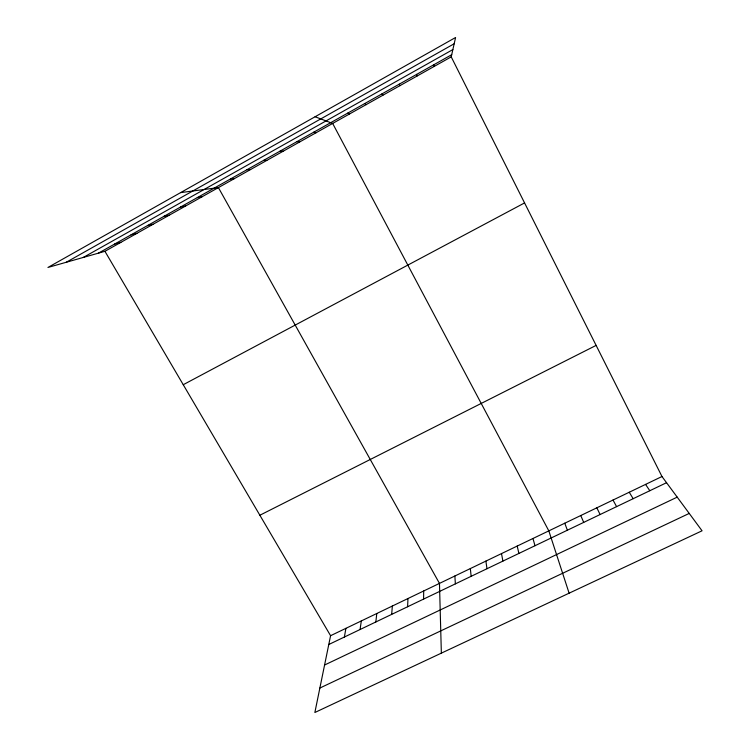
<?xml version="1.0" encoding="UTF-8"?>
<svg xmlns="http://www.w3.org/2000/svg" width="750" height="750" viewBox="0 0 750 750"><rect width="100%" height="100%" fill="white"/><g stroke="black" fill="none" stroke-linecap="round" stroke-linejoin="round"><path stroke-width="1.12" d="M423.6 599.081L423.684 590.981M407.597 606.75L407.972 598.519M434.006 66.534L434.137 64.566M391.678 614.381L392.344 606.028M375.834 621.966L376.791 613.5M360.066 629.522L361.312 620.934M344.381 637.031L345.909 628.331M104.934 251.306L330.581 635.7L314.859 712.5L702.056 530.794L661.978 476.522L451.219 56.869L455.587 37.5L47.944 267.459L104.934 251.306L451.219 56.869M66.244 262.266L454.181 43.763M83.344 257.419L452.869 49.575M98.466 253.134L451.716 54.694M183.244 384.713L524.569 202.922M259.866 515.241L596.128 345.394M330.581 635.7L661.978 476.522M328.772 644.513L666.544 482.709M324.572 665.025L677.203 497.137M319.856 688.05L689.231 513.422M114.722 244.003L120.881 242.344M131.062 234.825L136.922 233.344M147.497 225.591L153.047 224.288M164.016 216.309L169.256 215.184M180.628 206.981L185.55 206.034M197.325 197.597L201.928 196.838M180.609 192.619L218.4 187.594L439.472 583.397L441.356 653.137M230.503 178.959L234.469 178.575M246.984 169.706L250.622 169.5M263.541 160.397L266.85 160.388M280.191 151.05L283.172 151.219M296.925 141.647L299.587 142.012M313.753 132.188L316.078 132.75M315.094 116.756L332.662 123.441L548.831 530.878L569.109 593.184M347.691 113.128L349.331 114.084M364.791 103.519L366.084 104.672M381.984 93.863L382.931 95.213M645.572 484.406L649.809 490.725M629.25 492.244L633.159 498.703M613.013 500.044L616.594 506.634M596.841 507.806L600.103 514.538M580.763 515.531L583.706 522.394M399.272 84.15L399.862 85.706M564.759 523.219L567.384 530.212M532.978 538.491L534.984 545.728M517.2 546.066L518.906 553.434M501.506 553.603L502.903 561.094M485.887 561.103L486.984 568.725M416.663 74.381L416.897 76.144M470.344 568.575L471.141 576.309M454.866 576L455.372 583.866"/></g></svg>
